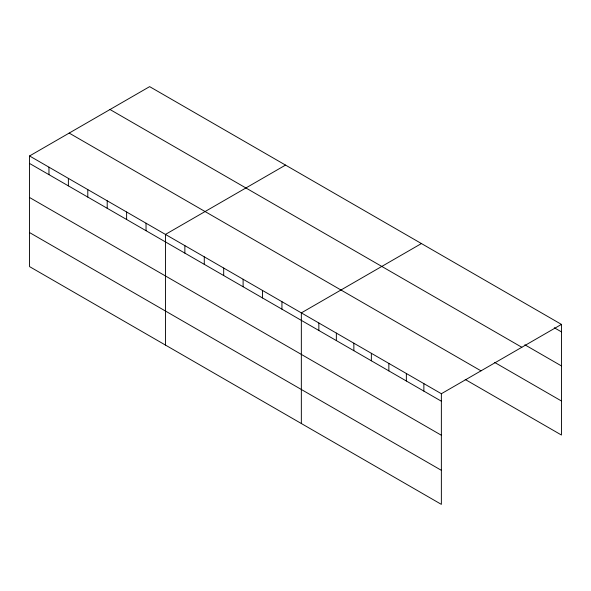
<?xml version="1.0" encoding="UTF-8"?>
<svg xmlns="http://www.w3.org/2000/svg" width="591" height="591" viewBox="0 0 591 591"><rect width="100%" height="100%" fill="white"/><g stroke="black" fill="none" stroke-linecap="round" stroke-linejoin="round"><path stroke-width="0.89" d="M29.55 155.965L441.366 393.724L441.366 504.367L29.55 266.607L29.55 155.965L149.634 86.633L561.45 324.393L561.45 435.035L465.191 379.459M285.534 165.088L165.45 234.42L165.45 345.07M421.435 243.551L301.344 312.883L301.344 423.533M441.366 393.724L561.45 324.393M554.292 327.746L561.45 331.883M524.852 344.797L561.45 365.925M110.007 109.512L521.823 347.272M494.623 362.416L561.45 400.993M69.177 133.086L480.993 370.845M29.55 163.456L441.366 401.215M29.55 197.497L441.366 435.257M29.55 232.566L441.366 470.325M423.865 383.618L423.865 391.109M406.357 373.512L406.357 381.003M388.856 363.406L388.856 370.897M371.355 353.3L371.355 360.791M353.854 343.194L353.854 350.692M336.353 333.095L336.353 340.586M318.852 322.989L318.852 330.48M281.937 301.676L281.937 309.167M262.522 290.469L262.522 297.96M243.108 279.255L243.108 286.746M223.694 268.048L223.694 275.539M204.279 256.841L204.279 264.332M184.865 245.634L184.865 253.125M146.036 223.213L146.036 230.704M126.622 212.006L126.622 219.497M107.207 200.8L107.207 208.291M87.793 189.585L87.793 197.076M68.379 178.379L68.379 185.869M48.964 167.172L48.964 174.663"/></g></svg>
